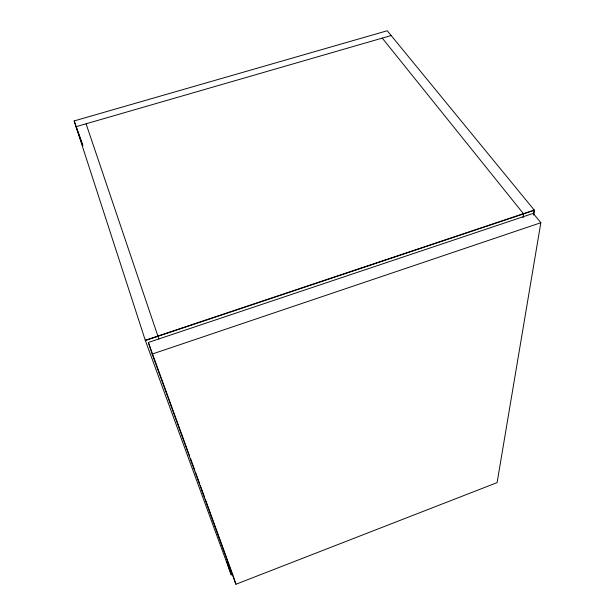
<?xml version="1.0" encoding="UTF-8"?>
<svg xmlns="http://www.w3.org/2000/svg" width="615" height="615" viewBox="0 0 615 615"><rect width="100%" height="100%" fill="white"/><g stroke="black" fill="none" stroke-linecap="round" stroke-linejoin="round"><path stroke-width="0.92" d="M523.058 217.71L523.611 213.912L382.261 38.107M533.466 214.781L534.22 210.046L145.263 340.249L231.24 574.841L232.893 574.195M533.674 215.027L534.42 210.292L387.235 30.75L74.161 120.932L145.363 340.564L534.42 210.292M540.839 222.73L497.097 482.614L235.914 584.25L152.159 354.063L148.369 342.463L533.213 213.382L540.839 222.73L152.159 354.063M391.155 35.532L76.029 126.69L82.802 145.686M148.369 342.463L189.574 455.892M190.55 458.598L194.809 470.298M195.462 472.097L199.714 483.805M200.367 485.604L204.618 497.304M205.272 499.111L232.739 574.733M74.161 120.932L82.848 145.301M158.901 339.057L86.069 123.784M233.031 575.594L235.914 584.25M226.927 561.849L231.24 574.841"/></g></svg>
